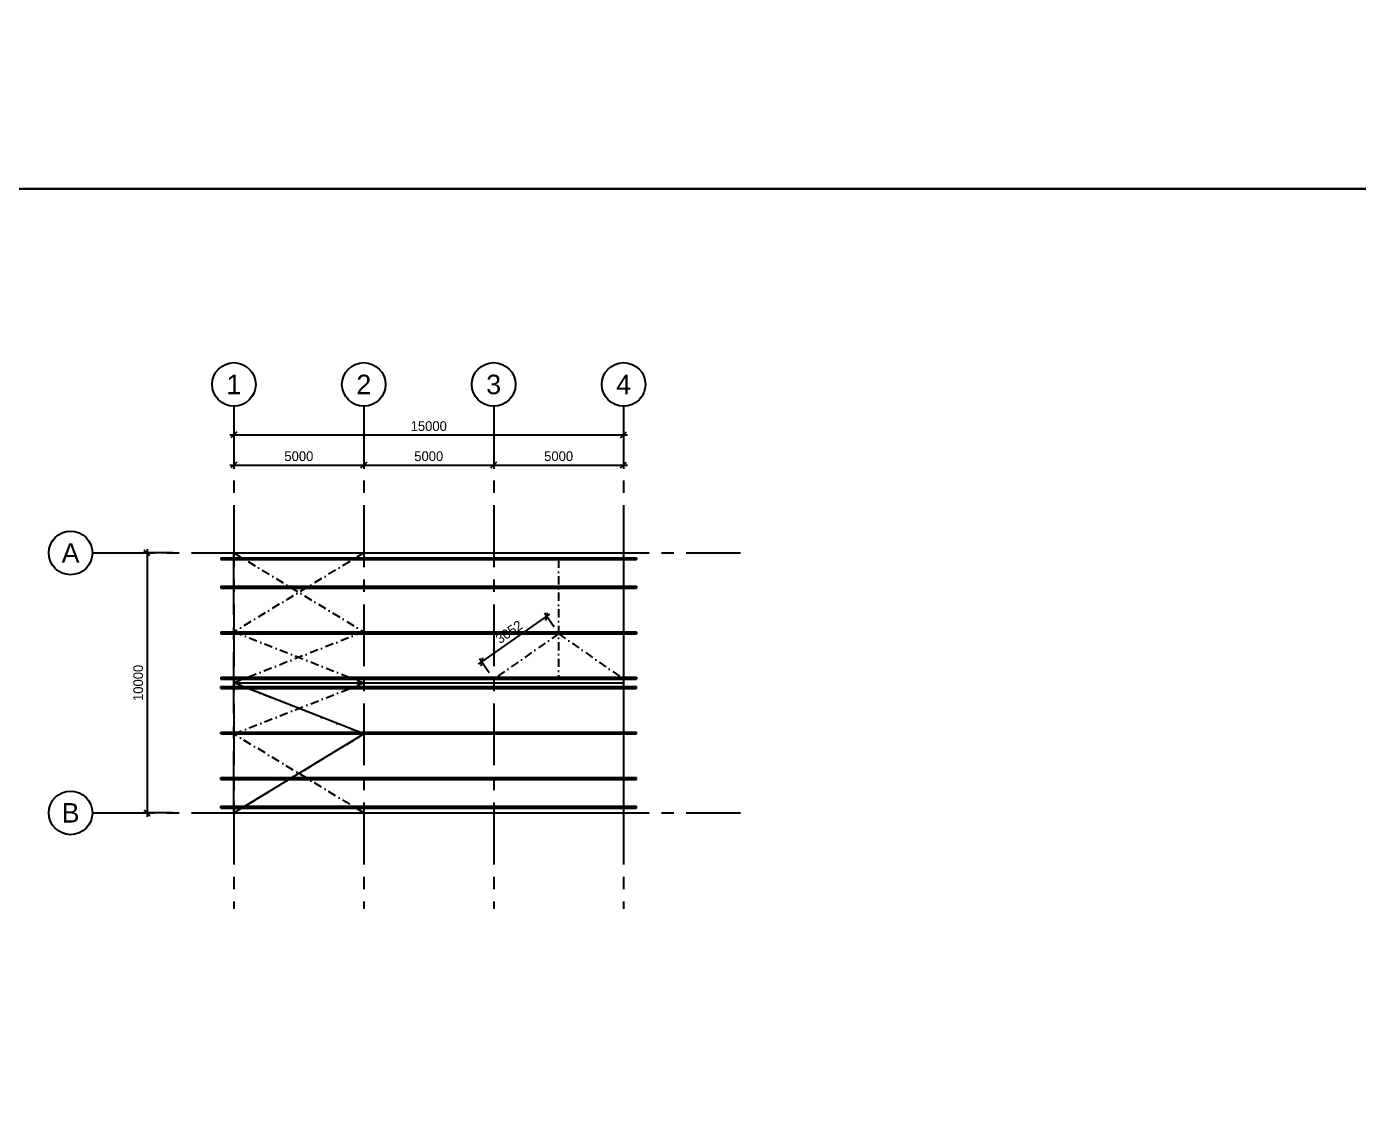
# Model space of a CAD drawing. Header units: millimetres. Extents: x 14826 to 271325, y -311366 to 51265.
# Drawn here: x 128045 to 179307, y -172163 to -130050 of the extents above; entities that cross this region are included whole.
import ezdxf
from ezdxf.enums import TextEntityAlignment as Align

# ---------------------------------------------------------------- set-up
doc = ezdxf.new("R2010")
doc.units = ezdxf.units.MM
doc.linetypes.add('CENTER', pattern=[50.8, 31.75, -6.35, 6.35, -6.35])
doc.linetypes.add('DASHDOT', pattern=[25.4, 12.7, -6.35, 0, -6.35])
for name, color, linetype in [('AUR-CENTRELINES', 6, 'DASHDOT'), ('AUR-DIMS', 7, 'Continuous'), ('AUR-GRID CIRC', 3, 'Continuous'), ('AUR-GRID TEXT', 2, 'Continuous'), ('AUR-GRIDS', 7, 'CENTER')]:
    doc.layers.add(name, color=color, linetype=linetype)
doc.styles.add('ArialN', font='ARIALN.TTF')
doc.dimstyles.new('1-150', dxfattribs={"dimscale": 150, "dimtxt": 2.5, "dimasz": 1.5, "dimexe": 1, "dimexo": 2, "dimgap": 1, "dimtad": 1, "dimdec": 0, "dimzin": 0, "dimdsep": 46, "dimtxsty": 'Standard', "dimblk": 'OBLIQUE', "dimcen": 0, "dimdle": 1, "dimclrd": 7, "dimclre": 7, "dimclrt": 3, "dimadec": 0, "dimazin": 0, "dimtfac": 1, "dimtdec": 0, "dimtix": 1, "dimtmove": 2, "dimatfit": 0, "dimfxl": 6.5, "dimfxlon": 1, "dimtolj": 1, "dimtzin": 0, "dimarcsym": 0})

# ---------------------------------------------------------------- blocks, each defined once
blk = doc.blocks.new('_Oblique')
at = {"color": 0, "linetype": 'ByBlock', "lineweight": -2}
blk.add_line((-0.5, -0.5), (0.5, 0.5), dxfattribs=at)
blk = doc.blocks.new('*D163')
at = {"layer": 'AUR-DIMS', "color": 7, "lineweight": -2, "ltscale": 75, "transparency": 16777216}
for p, q in [((135873, -146915), (141173, -146915)), ((136023, -146894), (136023, -147065)), ((141023, -146636), (141023, -147065))]:
    blk.add_line(p, q, dxfattribs=at)
at = {"layer": 'Defpoints', "color": 0, "ltscale": 75, "transparency": 16777216}
for p in [(136023, -146336, -4742), (141023, -146336), (141023, -146915)]:
    blk.add_point(p, dxfattribs=at)
at = {"layer": 'AUR-DIMS', "color": 7, "lineweight": -2, "ltscale": 75, "transparency": 16777216, "xscale": 225, "yscale": 225, "zscale": 225, "rotation": 180}
blk.add_blockref('_Oblique', (136023, -146915), dxfattribs=at)
at = {"layer": 'AUR-DIMS', "color": 7, "lineweight": -2, "ltscale": 75, "transparency": 16777216, "xscale": 225, "yscale": 225, "zscale": 225}
blk.add_blockref('_Oblique', (141023, -146915), dxfattribs=at)
at = {"layer": 'AUR-DIMS', "color": 3, "ltscale": 75, "transparency": 16777216, "insert": (138523, -146577), "char_height": 375, "attachment_point": 5}
blk.add_mtext('\\A1;5000', dxfattribs=at)
blk = doc.blocks.new('*D165')
at = {"layer": 'AUR-DIMS', "color": 7, "lineweight": -2, "ltscale": 75, "transparency": 16777216}
for p, q in [((140873, -146915), (146173, -146915)), ((141023, -146894), (141023, -147065)), ((146023, -146636), (146023, -147065))]:
    blk.add_line(p, q, dxfattribs=at)
at = {"layer": 'Defpoints', "color": 0, "ltscale": 75, "transparency": 16777216}
for p in [(141023, -146336, -4742), (146023, -146336), (146023, -146915)]:
    blk.add_point(p, dxfattribs=at)
at = {"layer": 'AUR-DIMS', "color": 7, "lineweight": -2, "ltscale": 75, "transparency": 16777216, "xscale": 225, "yscale": 225, "zscale": 225, "rotation": 180}
blk.add_blockref('_Oblique', (141023, -146915), dxfattribs=at)
at = {"layer": 'AUR-DIMS', "color": 7, "lineweight": -2, "ltscale": 75, "transparency": 16777216, "xscale": 225, "yscale": 225, "zscale": 225}
blk.add_blockref('_Oblique', (146023, -146915), dxfattribs=at)
at = {"layer": 'AUR-DIMS', "color": 3, "ltscale": 75, "transparency": 16777216, "insert": (143523, -146577), "char_height": 375, "attachment_point": 5}
blk.add_mtext('\\A1;5000', dxfattribs=at)
blk = doc.blocks.new('*D166')
at = {"layer": 'AUR-DIMS', "color": 7, "lineweight": -2, "ltscale": 75, "transparency": 16777216}
for p, q in [((145873, -146915), (151173, -146915)), ((146023, -146894), (146023, -147065)), ((151023, -146636), (151023, -147065))]:
    blk.add_line(p, q, dxfattribs=at)
at = {"layer": 'Defpoints', "color": 0, "ltscale": 75, "transparency": 16777216}
for p in [(146023, -146336, -4742), (151023, -146336), (151023, -146915)]:
    blk.add_point(p, dxfattribs=at)
at = {"layer": 'AUR-DIMS', "color": 7, "lineweight": -2, "ltscale": 75, "transparency": 16777216, "xscale": 225, "yscale": 225, "zscale": 225, "rotation": 180}
blk.add_blockref('_Oblique', (146023, -146915), dxfattribs=at)
at = {"layer": 'AUR-DIMS', "color": 7, "lineweight": -2, "ltscale": 75, "transparency": 16777216, "xscale": 225, "yscale": 225, "zscale": 225}
blk.add_blockref('_Oblique', (151023, -146915), dxfattribs=at)
at = {"layer": 'AUR-DIMS', "color": 3, "ltscale": 75, "transparency": 16777216, "insert": (148523, -146577), "char_height": 375, "attachment_point": 5}
blk.add_mtext('\\A1;5000', dxfattribs=at)
blk = doc.blocks.new('*D164')
at = {"layer": 'AUR-DIMS', "color": 7, "lineweight": -2, "ltscale": 75, "transparency": 16777216}
for p, q in [((136023, -144955), (136023, -145906)), ((151023, -144955), (151023, -145906)), ((135873, -145756), (151173, -145756))]:
    blk.add_line(p, q, dxfattribs=at)
at = {"layer": 'Defpoints', "color": 0, "ltscale": 75, "transparency": 16777216}
for p in [(136023, -144655), (151023, -144655), (151023, -145756)]:
    blk.add_point(p, dxfattribs=at)
at = {"layer": 'AUR-DIMS', "color": 7, "lineweight": -2, "ltscale": 75, "transparency": 16777216, "xscale": 225, "yscale": 225, "zscale": 225, "rotation": 180}
blk.add_blockref('_Oblique', (136023, -145756), dxfattribs=at)
at = {"layer": 'AUR-DIMS', "color": 7, "lineweight": -2, "ltscale": 75, "transparency": 16777216, "xscale": 225, "yscale": 225, "zscale": 225}
blk.add_blockref('_Oblique', (151023, -145756), dxfattribs=at)
at = {"layer": 'AUR-DIMS', "color": 3, "ltscale": 75, "transparency": 16777216, "insert": (143523, -145419), "char_height": 375, "attachment_point": 5}
blk.add_mtext('\\A1;15000', dxfattribs=at)
blk = doc.blocks.new('*D167')
at = {"layer": 'AUR-DIMS', "color": 7, "lineweight": -2, "ltscale": 75, "transparency": 16777216}
for p, q in [((132679, -150146), (132679, -160446)), ((133654, -150296), (132529, -150296)), ((133654, -160296), (132529, -160296))]:
    blk.add_line(p, q, dxfattribs=at)
at = {"layer": 'Defpoints', "color": 0, "ltscale": 75, "transparency": 16777216}
for p in [(134039, -150296), (132679, -160296), (134039, -160296)]:
    blk.add_point(p, dxfattribs=at)
at = {"layer": 'AUR-DIMS', "color": 7, "lineweight": -2, "ltscale": 75, "transparency": 16777216, "xscale": 225, "yscale": 225, "zscale": 225}
for p, rotation in [((132679, -150296), 90), ((132679, -160296), 270)]:
    blk.add_blockref('_Oblique', p, dxfattribs=dict(at, rotation=rotation))
at = {"layer": 'AUR-DIMS', "color": 3, "ltscale": 75, "transparency": 16777216, "insert": (132341, -155296), "char_height": 375, "attachment_point": 5, "rotation": 90}
blk.add_mtext('\\A1;10000', dxfattribs=at)
blk = doc.blocks.new('*D186')
at = {"layer": 'AUR-DIMS', "color": 7, "lineweight": -2, "ltscale": 75, "transparency": 16777216}
for p, q in [((145438, -154578), (148184, -152656)), ((148351, -153157), (147975, -152619)), ((145851, -154907), (145475, -154369))]:
    blk.add_line(p, q, dxfattribs=at)
at = {"layer": 'Defpoints', "color": 0, "ltscale": 75, "transparency": 16777216}
for p in [(148061, -152742), (148523, -153402), (146023, -155152)]:
    blk.add_point(p, dxfattribs=at)
at = {"layer": 'AUR-DIMS', "color": 7, "lineweight": -2, "ltscale": 75, "transparency": 16777216, "xscale": 225, "yscale": 225, "zscale": 225}
for p, rotation in [((148061, -152742), 34.99190042051289), ((145561, -154492), 214.9919004205129)]:
    blk.add_blockref('_Oblique', p, dxfattribs=dict(at, rotation=rotation))
at = {"layer": 'AUR-DIMS', "color": 3, "ltscale": 75, "transparency": 16777216, "insert": (146617, -153340), "char_height": 375, "attachment_point": 5, "rotation": 34.9919}
blk.add_mtext('\\A1;3052', dxfattribs=at)

msp = doc.modelspace()

# ---------------------------------------------------------------- linework, layer by layer
at = {"color": 1}
for p, q in [((135523.2, -150480.4), (151523.2, -150480.4)), ((135523.2, -150480.4), (135523.2, -150554.3)), ((135523.2, -150554.3), (151523.2, -150554.3)), ((151523.2, -150480.4), (151523.2, -150554.3)), ((135523.2, -151580.1), (151523.2, -151580.1)), ((135523.2, -151580.1), (135523.2, -151652)), ((135523.2, -151652), (151523.2, -151652)), ((151523.2, -151580.1), (151523.2, -151652)), ((135523.2, -153330.4), (151523.2, -153330.4)), ((135523.2, -153330.4), (135523.2, -153402.3)), ((135523.2, -153402.3), (151523.2, -153402.3)), ((151523.2, -153330.4), (151523.2, -153402.3)), ((135523.2, -155078.4), (151523.2, -155078.4)), ((135523.2, -155078.4), (135523.2, -155152.3)), ((135523.2, -155152.3), (151523.2, -155152.3)), ((151523.2, -155078.4), (151523.2, -155152.3)), ((135523.2, -155513), (135523.2, -155439.1)), ((135523.2, -155439.1), (151523.2, -155439.1)), ((135523.2, -155513), (151523.2, -155513)), ((151523.2, -155513), (151523.2, -155439.1)), ((135523.2, -157261), (135523.2, -157189.1)), ((135523.2, -157189.1), (151523.2, -157189.1)), ((135523.2, -157261), (151523.2, -157261)), ((151523.2, -157261), (151523.2, -157189.1)), ((135523.2, -159011.3), (135523.2, -158939.4)), ((135523.2, -158939.4), (151523.2, -158939.4)), ((135523.2, -159011.3), (151523.2, -159011.3)), ((151523.2, -159011.3), (151523.2, -158939.4)), ((135523.2, -160111), (135523.2, -160037.1)), ((135523.2, -160037.1), (151523.2, -160037.1)), ((135523.2, -160111), (151523.2, -160111)), ((151523.2, -160111), (151523.2, -160037.1))]:
    msp.add_line(p, q, dxfattribs=at)
at = {"color": 2}
msp.add_line((136023.2, -155295.7), (151023.2, -155295.7), dxfattribs=at)
at = {"color": 1}
for points in [[(239598.5, -48744), (26795.1, -48744), (26795.1, -136284.5), (239598.5, -136284.5)], [(239598.5, -136284.5), (26795.1, -136284.5), (26795.1, -223825.1), (239598.5, -223825.1)]]:
    msp.add_lwpolyline(points, close=True, dxfattribs=at)
msp.add_lwpolyline([(136023.2, -160295.7), (141023.2, -157261), (136023.2, -155295.7)], dxfattribs=at)
at = {"layer": 'AUR-CENTRELINES', "ltscale": 25}
for p, q in [((136023.2, -150295.7), (141023.2, -153330.4)), ((141023.2, -150295.7), (136023.2, -153330.4)), ((141023.2, -153330.4), (136023.2, -155295.7)), ((136023.2, -153330.4), (141023.2, -155295.7)), ((141023.2, -157261), (136023.2, -155295.7)), ((136023.2, -157261), (141023.2, -155295.7)), ((136023.2, -160295.7), (141023.2, -157261)), ((141023.2, -160295.7), (136023.2, -157261))]:
    msp.add_line(p, q, dxfattribs=at)
at = {"layer": 'AUR-CENTRELINES', "color": 2, "ltscale": 25}
for p, q in [((148523.2, -150554.3), (148523.2, -155078.4)), ((148523.2, -153402.3), (146023.2, -155152.3)), ((148523.2, -153402.3), (151023.2, -155152.3))]:
    msp.add_line(p, q, dxfattribs=at)
at = {"layer": 'AUR-GRID CIRC'}
for centre in [(136023.2, -143814.9, -4741.5), (141023.2, -143814.9, -4741.5), (146023.2, -143814.9, -4741.5), (151023.2, -143814.9, -4741.5), (129736.3, -150295.7, -4741.5), (129736.3, -160295.7, -4741.5)]:
    msp.add_circle(centre, 840, dxfattribs=at)
at = {"layer": 'AUR-GRIDS', "ltscale": 75}
for p, q in [((136023.2, -144654.9), (136023.2, -163991.5)), ((141023.2, -144654.9), (141023.2, -163991.5)), ((146023.2, -144654.9), (146023.2, -163991.5)), ((151023.2, -144654.9), (151023.2, -163991.5)), ((130576.3, -150295.7), (155520.1, -150295.7)), ((136023.2, -160295.7), (136023.2, -150295.7)), ((136023.2, -150295.7), (151023.2, -150295.7)), ((151023.2, -150295.7), (151023.2, -160295.7)), ((130576.3, -160295.7), (155520.1, -160295.7)), ((136023.2, -160295.7), (151023.2, -160295.7))]:
    msp.add_line(p, q, dxfattribs=at)

# ---------------------------------------------------------------- texts
at = {"layer": 'AUR-GRID TEXT', "color": 7, "style": 'ArialN', "width": 1.2}
for s, p in [('1', (136023.2, -143814.9, -4741.5)), ('2', (141023.2, -143814.9, -4741.5)), ('3', (146023.2, -143814.9, -4741.5)), ('4', (151023.2, -143814.9, -4741.5)), ('A', (129736.3, -150295.7, -4741.5)), ('B', (129736.3, -160295.7, -4741.5))]:
    msp.add_text(s, height=750, dxfattribs=at).set_placement(p, align=Align.MIDDLE_CENTER)

# ---------------------------------------------------------------- dimensions: what is measured, and where the dimension line sits
at = {"layer": 'AUR-DIMS', "ltscale": 75}
for base, p1, p2, picture, middle in [((151022.8, -145756.1, -4741.5), (136023.2, -144654.9, -4741.5), (151022.8, -144654.9, -4741.5), '*D164', (143523, -145418.6, -4741.5)), ((141023.2, -146914.7), (136023.2, -146336.2, -4741.5), (141023.2, -146336.2), '*D163', (138523.2, -146577.2)), ((146023.2, -146914.7), (141023.2, -146336.2, -4741.5), (146023.2, -146336.2), '*D165', (143523.2, -146577.2)), ((151023.2, -146914.7), (146023.2, -146336.2, -4741.5), (151023.2, -146336.2), '*D166', (148523.2, -146577.2))]:
    dim = msp.add_linear_dim(base=base, p1=p1, p2=p2, dimstyle='1-150', dxfattribs=at)
    dim.commit()
    dim.dimension.update_dxf_attribs({"geometry": picture, "text_midpoint": middle})
dim = msp.add_linear_dim(base=(132678.8, -160295.7), p1=(134039.3, -150295.7), p2=(134039.3, -160295.7), angle=90, dimstyle='1-150', dxfattribs=at)
dim.commit()
dim.dimension.update_dxf_attribs({"geometry": '*D167', "text_midpoint": (132341.3, -155295.7)})
dim = msp.add_aligned_dim(p1=(146023.2, -155152.3), p2=(148523.2, -153402.3), distance=806.2, dimstyle='1-150', dxfattribs=at)
dim.commit()
dim.dimension.update_dxf_attribs({"geometry": '*D186', "text_midpoint": (146617.3, -153340.4)})

doc.saveas('drawing.dxf')
